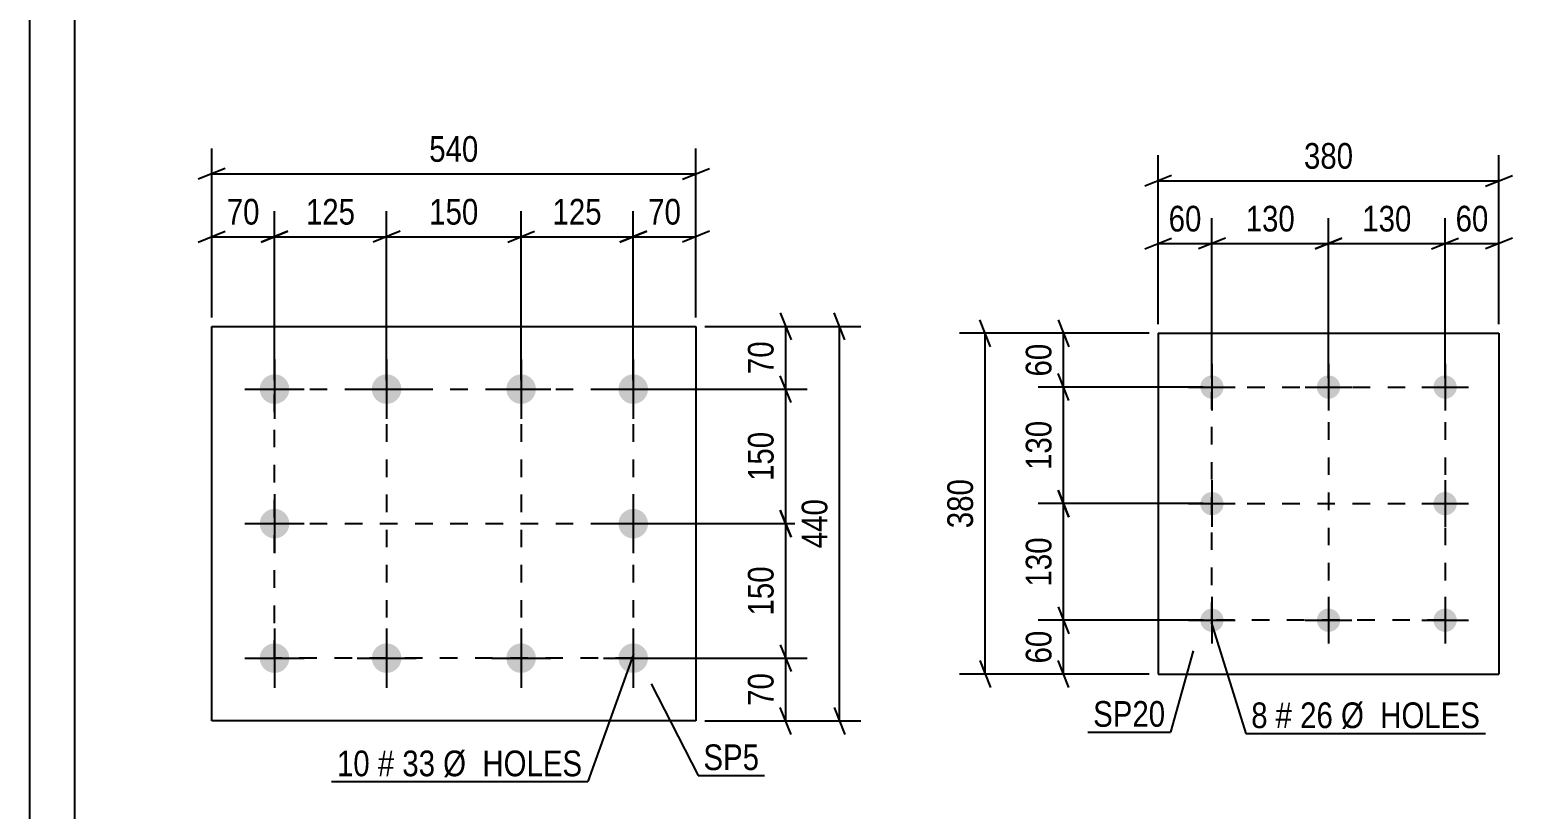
# Model space of a CAD drawing. Header units: millimetres. Extents: x 0 to 594, y 0 to 420.
# Drawn here: x 0 to 165.3, y 191.2 to 278.1 of the extents above; entities that cross this region are included whole.
import ezdxf

# ---------------------------------------------------------------- set-up
doc = ezdxf.new("R2010")
doc.units = ezdxf.units.MM
doc.linetypes.add('DXK_LINE_DOT2', pattern=[3.9198, 1.9599, -1.9599])
doc.styles.add('Arial Narrow', font='ARIALN.TTF', dxfattribs={"height": 0.2})

# ---------------------------------------------------------------- blocks, each defined once
blk = doc.blocks.new('Unknown-348436457-1131')
at = {"color": 5, "linetype": 'Continuous'}
for p, q in [((0, 420), (0, 0)), ((5, 415), (5, 5))]:
    blk.add_line(p, q, dxfattribs=at)
blk = doc.blocks.new('Part-348436457-7866 - 7865')
at = {"color": 2, "linetype": 'Continuous'}
for p, q in [((20.31, 201.02), (20.31, 245.02)), ((20.31, 245.02), (74.31, 245.02)), ((74.31, 245.02), (74.31, 201.02)), ((74.31, 201.02), (20.31, 201.02))]:
    blk.add_line(p, q, dxfattribs=at)
blk = doc.blocks.new('Bolt-348436457-7867 - 7865')
at = {"linetype": 'Continuous'}
for points in [[(27.31, 239.67, -1), (27.31, 236.37, -1)], [(39.81, 239.67, -1), (39.81, 236.37, -1)], [(54.81, 239.67, -1), (54.81, 236.37, -1)], [(67.31, 239.67, -1), (67.31, 236.37, -1)], [(27.31, 224.67, -1), (27.31, 221.37, -1)], [(67.31, 224.67, -1), (67.31, 221.37, -1)], [(27.31, 209.67, -1), (27.31, 206.37, -1)], [(39.81, 209.67, -1), (39.81, 206.37, -1)], [(54.81, 209.67, -1), (54.81, 206.37, -1)], [(67.31, 209.67, -1), (67.31, 206.37, -1)]]:
    blk.add_hatch(color=1, dxfattribs=at).paths.add_polyline_path(points)
at = {"color": 1, "linetype": 'Continuous'}
for p, q in [((27.31, 241.32), (27.31, 234.72)), ((39.81, 241.32), (39.81, 234.72)), ((54.81, 241.32), (54.81, 234.72)), ((67.31, 241.32), (67.31, 234.72)), ((24.01, 238.02), (30.61, 238.02)), ((36.51, 238.02), (43.11, 238.02)), ((51.51, 238.02), (58.11, 238.02)), ((64.01, 238.02), (70.61, 238.02)), ((27.31, 226.32), (27.31, 219.72)), ((67.31, 226.32), (67.31, 219.72)), ((24.01, 223.02), (30.61, 223.02)), ((64.01, 223.02), (70.61, 223.02)), ((27.31, 211.32), (27.31, 204.72)), ((39.81, 211.32), (39.81, 204.72)), ((54.81, 211.32), (54.81, 204.72)), ((67.31, 211.32), (67.31, 204.72)), ((24.01, 208.02), (30.61, 208.02)), ((36.51, 208.02), (43.11, 208.02)), ((51.51, 208.02), (58.11, 208.02)), ((64.01, 208.02), (70.61, 208.02))]:
    blk.add_line(p, q, dxfattribs=at)
blk = doc.blocks.new('Part-348436457-7940 - 7939')
at = {"color": 2, "linetype": 'Continuous'}
for p, q in [((125.85, 244.25), (125.85, 206.25)), ((125.85, 244.25), (163.85, 244.25)), ((163.85, 244.25), (163.85, 206.25)), ((125.85, 206.25), (163.85, 206.25))]:
    blk.add_line(p, q, dxfattribs=at)
blk = doc.blocks.new('Bolt-348436457-7941 - 7939')
at = {"linetype": 'Continuous'}
for points in [[(131.85, 239.55, -1), (131.85, 236.95, -1)], [(144.85, 239.55, -1), (144.85, 236.95, -1)], [(157.85, 239.55, -1), (157.85, 236.95, -1)], [(131.85, 226.55, -1), (131.85, 223.95, -1)], [(157.85, 226.55, -1), (157.85, 223.95, -1)], [(131.85, 213.55, -1), (131.85, 210.95, -1)], [(144.85, 213.55, -1), (144.85, 210.95, -1)], [(157.85, 213.55, -1), (157.85, 210.95, -1)]]:
    blk.add_hatch(color=1, dxfattribs=at).paths.add_polyline_path(points)
at = {"color": 1, "linetype": 'Continuous'}
for p, q in [((131.85, 240.85), (131.85, 235.65)), ((144.85, 240.85), (144.85, 235.65)), ((157.85, 240.85), (157.85, 235.65)), ((129.25, 238.25), (134.45, 238.25)), ((142.25, 238.25), (147.45, 238.25)), ((155.25, 238.25), (160.45, 238.25)), ((131.85, 227.85), (131.85, 222.65)), ((157.85, 227.85), (157.85, 222.65)), ((129.25, 225.25), (134.45, 225.25)), ((155.25, 225.25), (160.45, 225.25)), ((131.85, 214.85), (131.85, 209.65)), ((144.85, 214.85), (144.85, 209.65)), ((157.85, 214.85), (157.85, 209.65)), ((129.25, 212.25), (134.45, 212.25)), ((142.25, 212.25), (147.45, 212.25)), ((155.25, 212.25), (160.45, 212.25))]:
    blk.add_line(p, q, dxfattribs=at)
blk = doc.blocks.new('Rectangle-348436457-11584 - 7865')
at = {"color": 1, "linetype": 'DXK_LINE_DOT2'}
blk.add_lwpolyline([(27.31, 238.02), (67.31, 238.02), (67.31, 208.02), (27.31, 208.02), (27.31, 238.02)], close=True, dxfattribs=at)
blk = doc.blocks.new('Rectangle-348436457-11594 - 7939')
at = {"color": 1, "linetype": 'DXK_LINE_DOT2'}
blk.add_lwpolyline([(131.85, 238.25), (157.85, 238.25), (157.85, 212.25), (131.85, 212.25), (131.85, 238.25)], close=True, dxfattribs=at)
blk = doc.blocks.new('Line-348436457-11633 - 7865')
at = {"color": 1, "linetype": 'DXK_LINE_DOT2'}
blk.add_line((27.31, 223.02), (67.31, 223.02), dxfattribs=at)
blk = doc.blocks.new('Line-348436457-14436 - 7939')
at = {"color": 1, "linetype": 'DXK_LINE_DOT2'}
blk.add_line((144.85, 238.25), (144.85, 212.25), dxfattribs=at)
blk = doc.blocks.new('Line-348436457-11640 - 7865')
at = {"color": 1, "linetype": 'DXK_LINE_DOT2'}
blk.add_line((39.81, 238.02), (39.81, 208.02), dxfattribs=at)
blk = doc.blocks.new('Line-348436457-14443 - 7939')
at = {"color": 1, "linetype": 'DXK_LINE_DOT2'}
blk.add_line((131.85, 225.25), (157.85, 225.25), dxfattribs=at)
blk = doc.blocks.new('Line-348436457-11647 - 7865')
at = {"color": 1, "linetype": 'DXK_LINE_DOT2'}
blk.add_line((54.81, 238.02), (54.81, 208.02), dxfattribs=at)
blk = doc.blocks.new('StraightDimension-348436457-8430 - 7865')
at = {"color": 7, "linetype": 'Continuous'}
for p, q in [((20.31, 246.02), (20.31, 257.87)), ((27.31, 239.02), (27.31, 257.87)), ((18.81, 254.42), (21.81, 255.62)), ((20.31, 255.02), (27.31, 255.02)), ((28.81, 255.62), (25.81, 254.42))]:
    blk.add_line(p, q, dxfattribs=at)
at = {"color": 0}
blk.add_wipeout([(26.23, 255.77), (26.23, 259.97), (21.38, 259.97), (21.38, 255.77)], dxfattribs=at)
at = {"color": 3, "style": 'Arial Narrow'}
blk.add_text('70', height=2.863, dxfattribs=at).set_placement((21.98, 256.37))
blk = doc.blocks.new('StraightDimension-348436457-8427 - 7865')
at = {"color": 7, "linetype": 'Continuous'}
for p, q in [((54.81, 239.02), (54.81, 257.87)), ((67.31, 239.02), (67.31, 257.87)), ((53.31, 254.42), (56.31, 255.62)), ((54.81, 255.02), (67.31, 255.02)), ((68.81, 255.62), (65.81, 254.42))]:
    blk.add_line(p, q, dxfattribs=at)
at = {"color": 0}
blk.add_wipeout([(64.4, 255.77), (64.4, 259.97), (57.71, 259.97), (57.71, 255.77)], dxfattribs=at)
at = {"color": 3, "style": 'Arial Narrow'}
blk.add_text('125', height=2.863, dxfattribs=at).set_placement((58.31, 256.37))
blk = doc.blocks.new('StraightDimension-348436457-8406 - 7865')
at = {"color": 7, "linetype": 'Continuous'}
for p, q in [((83.71, 246.52), (84.91, 243.52)), ((75.31, 245.02), (86.71, 245.02)), ((84.31, 238.02), (84.31, 245.02)), ((84.91, 236.52), (83.71, 239.52)), ((68.31, 238.02), (86.71, 238.02))]:
    blk.add_line(p, q, dxfattribs=at)
at = {"color": 0}
blk.add_wipeout([(83.56, 243.95), (79.36, 243.95), (79.36, 239.1), (83.56, 239.1)], dxfattribs=at)
at = {"color": 3, "style": 'Arial Narrow'}
blk.add_text('70', height=2.863, rotation=90.0002, dxfattribs=at).set_placement((82.96, 239.7))
blk = doc.blocks.new('StraightDimension-348436457-8407 - 7865')
at = {"color": 7, "linetype": 'Continuous'}
for p, q in [((84.91, 236.52), (83.71, 239.52)), ((68.31, 238.02), (86.71, 238.02)), ((84.31, 223.02), (84.31, 238.02)), ((83.71, 224.52), (84.91, 221.52)), ((68.31, 223.02), (86.71, 223.02))]:
    blk.add_line(p, q, dxfattribs=at)
at = {"color": 0}
blk.add_wipeout([(83.56, 233.87), (79.36, 233.87), (79.36, 227.18), (83.56, 227.18)], dxfattribs=at)
at = {"color": 3, "style": 'Arial Narrow'}
blk.add_text('150', height=2.863, rotation=90.0002, dxfattribs=at).set_placement((82.96, 227.78))
blk = doc.blocks.new('StraightDimension-348436457-8408 - 7865')
at = {"color": 7, "linetype": 'Continuous'}
for p, q in [((84.91, 221.52), (83.71, 224.52)), ((68.31, 223.02), (86.71, 223.02)), ((84.31, 208.02), (84.31, 223.02)), ((83.71, 209.52), (84.91, 206.52)), ((68.31, 208.02), (86.71, 208.02))]:
    blk.add_line(p, q, dxfattribs=at)
at = {"color": 0}
blk.add_wipeout([(83.56, 218.87), (79.36, 218.87), (79.36, 212.18), (83.56, 212.18)], dxfattribs=at)
at = {"color": 3, "style": 'Arial Narrow'}
blk.add_text('150', height=2.863, rotation=90.0002, dxfattribs=at).set_placement((82.96, 212.78))
blk = doc.blocks.new('StraightDimension-348436457-8409 - 7865')
at = {"color": 7, "linetype": 'Continuous'}
for p, q in [((83.71, 209.52), (84.91, 206.52)), ((68.31, 208.02), (86.71, 208.02)), ((84.31, 201.02), (84.31, 208.02)), ((84.91, 199.52), (83.71, 202.52)), ((75.31, 201.02), (86.71, 201.02))]:
    blk.add_line(p, q, dxfattribs=at)
at = {"color": 0}
blk.add_wipeout([(83.56, 206.95), (79.36, 206.95), (79.36, 202.1), (83.56, 202.1)], dxfattribs=at)
at = {"color": 3, "style": 'Arial Narrow'}
blk.add_text('70', height=2.863, rotation=90.0002, dxfattribs=at).set_placement((82.96, 202.7))
blk = doc.blocks.new('StraightDimension-348436457-8422 - 7865')
at = {"color": 7, "linetype": 'Continuous'}
for p, q in [((90.91, 243.52), (89.71, 246.52)), ((75.31, 245.02), (92.71, 245.02)), ((90.31, 201.02), (90.31, 245.02)), ((89.71, 202.52), (90.91, 199.52)), ((75.31, 201.02), (92.71, 201.02))]:
    blk.add_line(p, q, dxfattribs=at)
at = {"color": 0}
blk.add_wipeout([(89.56, 226.37), (85.36, 226.37), (85.36, 219.68), (89.56, 219.68)], dxfattribs=at)
at = {"color": 3, "style": 'Arial Narrow'}
blk.add_text('440', height=2.863, rotation=90.0002, dxfattribs=at).set_placement((88.96, 220.28))
blk = doc.blocks.new('StraightDimension-348436457-8426 - 7865')
at = {"color": 7, "linetype": 'Continuous'}
for p, q in [((67.31, 239.02), (67.31, 257.87)), ((74.31, 246.02), (74.31, 257.87)), ((65.81, 254.42), (68.81, 255.62)), ((67.31, 255.02), (74.31, 255.02)), ((75.81, 255.62), (72.81, 254.42))]:
    blk.add_line(p, q, dxfattribs=at)
at = {"color": 0}
blk.add_wipeout([(73.23, 255.77), (73.23, 259.97), (68.38, 259.97), (68.38, 255.77)], dxfattribs=at)
at = {"color": 3, "style": 'Arial Narrow'}
blk.add_text('70', height=2.863, dxfattribs=at).set_placement((68.98, 256.37))
blk = doc.blocks.new('StraightDimension-348436457-8428 - 7865')
at = {"color": 7, "linetype": 'Continuous'}
for p, q in [((39.81, 239.02), (39.81, 257.87)), ((54.81, 239.02), (54.81, 257.87)), ((41.31, 255.62), (38.31, 254.42)), ((39.81, 255.02), (54.81, 255.02)), ((53.31, 254.42), (56.31, 255.62))]:
    blk.add_line(p, q, dxfattribs=at)
at = {"color": 0}
blk.add_wipeout([(50.65, 255.77), (50.65, 259.97), (43.96, 259.97), (43.96, 255.77)], dxfattribs=at)
at = {"color": 3, "style": 'Arial Narrow'}
blk.add_text('150', height=2.863, dxfattribs=at).set_placement((44.56, 256.37))
blk = doc.blocks.new('StraightDimension-348436457-8429 - 7865')
at = {"color": 7, "linetype": 'Continuous'}
for p, q in [((27.31, 239.02), (27.31, 257.87)), ((39.81, 239.02), (39.81, 257.87)), ((25.81, 254.42), (28.81, 255.62)), ((27.31, 255.02), (39.81, 255.02)), ((41.31, 255.62), (38.31, 254.42))]:
    blk.add_line(p, q, dxfattribs=at)
at = {"color": 0}
blk.add_wipeout([(36.9, 255.77), (36.9, 259.97), (30.21, 259.97), (30.21, 255.77)], dxfattribs=at)
at = {"color": 3, "style": 'Arial Narrow'}
blk.add_text('125', height=2.863, dxfattribs=at).set_placement((30.81, 256.37))
blk = doc.blocks.new('StraightDimension-348436457-8446 - 7865')
at = {"color": 7, "linetype": 'Continuous'}
for p, q in [((20.31, 246.02), (20.31, 264.87)), ((74.31, 246.02), (74.31, 264.87)), ((21.81, 262.62), (18.81, 261.42)), ((20.31, 262.02), (74.31, 262.02)), ((72.81, 261.42), (75.81, 262.62))]:
    blk.add_line(p, q, dxfattribs=at)
at = {"color": 0}
blk.add_wipeout([(50.65, 262.77), (50.65, 266.97), (43.96, 266.97), (43.96, 262.77)], dxfattribs=at)
at = {"color": 3, "style": 'Arial Narrow'}
blk.add_text('540', height=2.863, dxfattribs=at).set_placement((44.56, 263.37))
blk = doc.blocks.new('StraightDimension-348436457-8477 - 7939')
at = {"color": 7, "linetype": 'Continuous'}
for p, q in [((114.7, 213.75), (115.9, 210.75)), ((130.85, 212.25), (112.45, 212.25)), ((115.3, 206.25), (115.3, 212.25)), ((115.9, 204.75), (114.7, 207.75)), ((124.85, 206.25), (112.45, 206.25))]:
    blk.add_line(p, q, dxfattribs=at)
at = {"color": 0}
blk.add_wipeout([(114.55, 211.68), (110.35, 211.68), (110.35, 206.83), (114.55, 206.83)], dxfattribs=at)
at = {"color": 3, "style": 'Arial Narrow'}
blk.add_text('60', height=2.863, rotation=90.0002, dxfattribs=at).set_placement((113.95, 207.43))
blk = doc.blocks.new('StraightDimension-348436457-8474 - 7939')
at = {"color": 7, "linetype": 'Continuous'}
for p, q in [((114.7, 245.75), (115.9, 242.75)), ((124.85, 244.25), (112.45, 244.25)), ((115.3, 238.25), (115.3, 244.25)), ((130.85, 238.25), (112.45, 238.25)), ((115.9, 236.75), (114.7, 239.75))]:
    blk.add_line(p, q, dxfattribs=at)
at = {"color": 0}
blk.add_wipeout([(114.55, 243.68), (110.35, 243.68), (110.35, 238.83), (114.55, 238.83)], dxfattribs=at)
at = {"color": 3, "style": 'Arial Narrow'}
blk.add_text('60', height=2.863, rotation=90.0002, dxfattribs=at).set_placement((113.95, 239.43))
blk = doc.blocks.new('StraightDimension-348436457-8490 - 7939')
at = {"color": 7, "linetype": 'Continuous'}
for p, q in [((107.15, 242.75), (105.95, 245.75)), ((124.85, 244.25), (103.7, 244.25)), ((106.55, 206.25), (106.55, 244.25)), ((105.95, 207.75), (107.15, 204.75)), ((124.85, 206.25), (103.7, 206.25))]:
    blk.add_line(p, q, dxfattribs=at)
at = {"color": 0}
blk.add_wipeout([(105.8, 228.6), (101.6, 228.6), (101.6, 221.91), (105.8, 221.91)], dxfattribs=at)
at = {"color": 3, "style": 'Arial Narrow'}
blk.add_text('380', height=2.863, rotation=90.0002, dxfattribs=at).set_placement((105.2, 222.51))
blk = doc.blocks.new('StraightDimension-348436457-8475 - 7939')
at = {"color": 7, "linetype": 'Continuous'}
for p, q in [((130.85, 238.25), (112.45, 238.25)), ((115.9, 236.75), (114.7, 239.75)), ((115.3, 225.25), (115.3, 238.25)), ((114.7, 226.75), (115.9, 223.75)), ((130.85, 225.25), (112.45, 225.25))]:
    blk.add_line(p, q, dxfattribs=at)
at = {"color": 0}
blk.add_wipeout([(114.55, 235.1), (110.35, 235.1), (110.35, 228.41), (114.55, 228.41)], dxfattribs=at)
at = {"color": 3, "style": 'Arial Narrow'}
blk.add_text('130', height=2.863, rotation=90.0002, dxfattribs=at).set_placement((113.95, 229.01))
blk = doc.blocks.new('StraightDimension-348436457-8476 - 7939')
at = {"color": 7, "linetype": 'Continuous'}
for p, q in [((115.9, 223.75), (114.7, 226.75)), ((130.85, 225.25), (112.45, 225.25)), ((115.3, 212.25), (115.3, 225.25)), ((114.7, 213.75), (115.9, 210.75)), ((130.85, 212.25), (112.45, 212.25))]:
    blk.add_line(p, q, dxfattribs=at)
at = {"color": 0}
blk.add_wipeout([(114.55, 222.1), (110.35, 222.1), (110.35, 215.41), (114.55, 215.41)], dxfattribs=at)
at = {"color": 3, "style": 'Arial Narrow'}
blk.add_text('130', height=2.863, rotation=90.0002, dxfattribs=at).set_placement((113.95, 216.01))
blk = doc.blocks.new('StraightDimension-348436457-8494 - 7939')
at = {"color": 7, "linetype": 'Continuous'}
for p, q in [((157.85, 239.25), (157.85, 257.1)), ((163.85, 245.25), (163.85, 257.1)), ((156.35, 253.65), (159.35, 254.85)), ((165.35, 254.85), (162.35, 253.65)), ((157.85, 254.25), (163.85, 254.25))]:
    blk.add_line(p, q, dxfattribs=at)
at = {"color": 0}
blk.add_wipeout([(163.28, 255), (163.28, 259.2), (158.42, 259.2), (158.42, 255)], dxfattribs=at)
at = {"color": 3, "style": 'Arial Narrow'}
blk.add_text('60', height=2.863, dxfattribs=at).set_placement((159.02, 255.6))
blk = doc.blocks.new('StraightDimension-348436457-8495 - 7939')
at = {"color": 7, "linetype": 'Continuous'}
for p, q in [((144.85, 239.25), (144.85, 257.1)), ((157.85, 239.25), (157.85, 257.1)), ((146.35, 254.85), (143.35, 253.65)), ((156.35, 253.65), (159.35, 254.85)), ((144.85, 254.25), (157.85, 254.25))]:
    blk.add_line(p, q, dxfattribs=at)
at = {"color": 0}
blk.add_wipeout([(154.69, 255), (154.69, 259.2), (148.01, 259.2), (148.01, 255)], dxfattribs=at)
at = {"color": 3, "style": 'Arial Narrow'}
blk.add_text('130', height=2.863, dxfattribs=at).set_placement((148.61, 255.6))
blk = doc.blocks.new('StraightDimension-348436457-8496 - 7939')
at = {"color": 7, "linetype": 'Continuous'}
for p, q in [((131.85, 239.25), (131.85, 257.1)), ((144.85, 239.25), (144.85, 257.1)), ((133.35, 254.85), (130.35, 253.65)), ((143.35, 253.65), (146.35, 254.85)), ((131.85, 254.25), (144.85, 254.25))]:
    blk.add_line(p, q, dxfattribs=at)
at = {"color": 0}
blk.add_wipeout([(141.69, 255), (141.69, 259.2), (135.01, 259.2), (135.01, 255)], dxfattribs=at)
at = {"color": 3, "style": 'Arial Narrow'}
blk.add_text('130', height=2.863, dxfattribs=at).set_placement((135.61, 255.6))
blk = doc.blocks.new('StraightDimension-348436457-8497 - 7939')
at = {"color": 7, "linetype": 'Continuous'}
for p, q in [((125.85, 245.25), (125.85, 257.1)), ((131.85, 239.25), (131.85, 257.1)), ((124.35, 253.65), (127.35, 254.85)), ((133.35, 254.85), (130.35, 253.65)), ((125.85, 254.25), (131.85, 254.25))]:
    blk.add_line(p, q, dxfattribs=at)
at = {"color": 0}
blk.add_wipeout([(131.28, 255), (131.28, 259.2), (126.42, 259.2), (126.42, 255)], dxfattribs=at)
at = {"color": 3, "style": 'Arial Narrow'}
blk.add_text('60', height=2.863, dxfattribs=at).set_placement((127.02, 255.6))
blk = doc.blocks.new('StraightDimension-348436457-8510 - 7939')
at = {"color": 7, "linetype": 'Continuous'}
for p, q in [((125.85, 245.25), (125.85, 264.1)), ((163.85, 245.25), (163.85, 264.1)), ((127.35, 261.85), (124.35, 260.65)), ((125.85, 261.25), (163.85, 261.25)), ((162.35, 260.65), (165.35, 261.85))]:
    blk.add_line(p, q, dxfattribs=at)
at = {"color": 0}
blk.add_wipeout([(148.19, 262), (148.19, 266.2), (141.51, 266.2), (141.51, 262)], dxfattribs=at)
at = {"color": 3, "style": 'Arial Narrow'}
blk.add_text('380', height=2.863, dxfattribs=at).set_placement((142.11, 262.6))
blk = doc.blocks.new('Mark-348436457-8973 - 7865')
at = {"color": 0}
blk.add_wipeout([(81.35, 195.54), (81.35, 198.54), (75.14, 198.54), (75.14, 195.54)], dxfattribs=at)
blk.add_wipeout([(81.35, 195.54), (81.35, 198.54), (75.14, 198.54), (75.14, 195.54)], dxfattribs=at)
at = {"color": 30, "linetype": 'Continuous'}
for p, q in [((69.31, 205.16), (74.54, 194.94)), ((74.54, 194.94), (81.95, 194.94))]:
    blk.add_line(p, q, dxfattribs=at)
at = {"color": 3, "style": 'Arial Narrow'}
blk.add_text('SP5', height=2.863, dxfattribs=at).set_placement((75.14, 195.54))
blk = doc.blocks.new('Mark-348436457-8976 - 7865')
at = {"color": 0}
for points in [[(37.93, 194.85), (37.93, 197.85), (34.27, 197.85), (34.27, 194.85)], [(40.66, 194.85), (40.66, 197.85), (38.83, 197.85), (38.83, 194.85)], [(45.21, 194.85), (45.21, 197.85), (41.56, 197.85), (41.56, 194.85)], [(61.64, 194.85), (61.64, 197.85), (46.11, 197.85), (46.11, 194.85)]]:
    blk.add_wipeout(points, dxfattribs=at)
for points in [[(37.93, 194.85), (37.93, 197.85), (34.27, 197.85), (34.27, 194.85)], [(40.66, 194.85), (40.66, 197.85), (38.83, 197.85), (38.83, 194.85)], [(45.21, 194.85), (45.21, 197.85), (41.56, 197.85), (41.56, 194.85)], [(61.64, 194.85), (61.64, 197.85), (46.11, 197.85), (46.11, 194.85)]]:
    blk.add_wipeout(points, dxfattribs=at)
at = {"color": 7, "linetype": 'Continuous'}
for p in [(67.33, 208.47), (33.67, 194.25)]:
    blk.add_line(p, (62.24, 194.25), dxfattribs=at)
at = {"color": 3, "style": 'Arial Narrow'}
for s, height, p in [('10', 2.863, (34.27, 194.85)), ('#', 2.86, (38.83, 194.85)), ('33', 2.863, (41.56, 194.85)), ('Ø  HOLES', 2.863, (46.11, 194.85))]:
    blk.add_text(s, height=height, dxfattribs=at).set_placement(p)
blk = doc.blocks.new('Mark-348436457-8992 - 7939')
at = {"color": 0}
for points in [[(138.05, 200.22), (138.05, 203.22), (136.23, 203.22), (136.23, 200.22)], [(140.78, 200.22), (140.78, 203.22), (138.95, 203.22), (138.95, 200.22)], [(145.34, 200.22), (145.34, 203.22), (141.68, 203.22), (141.68, 200.22)], [(161.77, 200.22), (161.77, 203.22), (146.24, 203.22), (146.24, 200.22)]]:
    blk.add_wipeout(points, dxfattribs=at)
for points in [[(138.05, 200.22), (138.05, 203.22), (136.23, 203.22), (136.23, 200.22)], [(140.78, 200.22), (140.78, 203.22), (138.95, 203.22), (138.95, 200.22)], [(145.34, 200.22), (145.34, 203.22), (141.68, 203.22), (141.68, 200.22)], [(161.77, 200.22), (161.77, 203.22), (146.24, 203.22), (146.24, 200.22)]]:
    blk.add_wipeout(points, dxfattribs=at)
at = {"color": 7, "linetype": 'Continuous'}
for p, q in [((131.75, 212.02), (135.63, 199.62)), ((135.63, 199.62), (162.37, 199.62))]:
    blk.add_line(p, q, dxfattribs=at)
at = {"color": 3, "style": 'Arial Narrow'}
for s, height, p in [('8', 2.86, (136.23, 200.22)), ('#', 2.86, (138.95, 200.22)), ('26', 2.863, (141.68, 200.22)), ('Ø  HOLES', 2.863, (146.24, 200.22))]:
    blk.add_text(s, height=height, dxfattribs=at).set_placement(p)
blk = doc.blocks.new('Mark-348436457-8989 - 7939')
at = {"color": 0}
blk.add_wipeout([(126.64, 200.37), (126.64, 203.37), (118.6, 203.37), (118.6, 200.37)], dxfattribs=at)
blk.add_wipeout([(126.64, 200.37), (126.64, 203.37), (118.6, 203.37), (118.6, 200.37)], dxfattribs=at)
at = {"color": 30, "linetype": 'Continuous'}
for p in [(129.77, 208.83), (118, 199.77)]:
    blk.add_line(p, (127.24, 199.77), dxfattribs=at)
at = {"color": 3, "style": 'Arial Narrow'}
blk.add_text('SP20', height=2.863, dxfattribs=at).set_placement((118.6, 200.37))

msp = doc.modelspace()

# ---------------------------------------------------------------- block references
for name in ['Unknown-348436457-1131', 'Part-348436457-7866 - 7865', 'Part-348436457-7940 - 7939', 'Bolt-348436457-7867 - 7865', 'Bolt-348436457-7941 - 7939', 'Rectangle-348436457-11594 - 7939', 'Line-348436457-14436 - 7939', 'Rectangle-348436457-11584 - 7865', 'Line-348436457-11640 - 7865', 'Line-348436457-11647 - 7865', 'Line-348436457-14443 - 7939', 'Line-348436457-11633 - 7865']:
    msp.add_blockref(name, (0, 0))

# ---------------------------------------------------------------- next in the draw order: block references
for name in ['StraightDimension-348436457-8430 - 7865', 'StraightDimension-348436457-8427 - 7865', 'StraightDimension-348436457-8494 - 7939', 'StraightDimension-348436457-8474 - 7939', 'StraightDimension-348436457-8477 - 7939', 'Mark-348436457-8992 - 7939', 'Mark-348436457-8976 - 7865']:
    msp.add_blockref(name, (0, 0))

# ---------------------------------------------------------------- next in the draw order: block references
for name in ['StraightDimension-348436457-8428 - 7865', 'StraightDimension-348436457-8495 - 7939', 'StraightDimension-348436457-8406 - 7865', 'StraightDimension-348436457-8490 - 7939']:
    msp.add_blockref(name, (0, 0))

# ---------------------------------------------------------------- next in the draw order: block references
for name in ['StraightDimension-348436457-8429 - 7865', 'StraightDimension-348436457-8407 - 7865', 'StraightDimension-348436457-8475 - 7939', 'Mark-348436457-8989 - 7939']:
    msp.add_blockref(name, (0, 0))

# ---------------------------------------------------------------- next in the draw order: block references
for name in ['StraightDimension-348436457-8496 - 7939', 'StraightDimension-348436457-8476 - 7939', 'StraightDimension-348436457-8408 - 7865']:
    msp.add_blockref(name, (0, 0))

# ---------------------------------------------------------------- next in the draw order: block references
for name in ['StraightDimension-348436457-8497 - 7939', 'StraightDimension-348436457-8409 - 7865']:
    msp.add_blockref(name, (0, 0))

# ---------------------------------------------------------------- next in the draw order: block references
for name in ['StraightDimension-348436457-8510 - 7939', 'StraightDimension-348436457-8422 - 7865']:
    msp.add_blockref(name, (0, 0))

# ---------------------------------------------------------------- next in the draw order: block references
for name in ['StraightDimension-348436457-8426 - 7865', 'Mark-348436457-8973 - 7865']:
    msp.add_blockref(name, (0, 0))

# ---------------------------------------------------------------- next in the draw order: block references
msp.add_blockref('StraightDimension-348436457-8446 - 7865', (0, 0))

doc.saveas('drawing.dxf')
